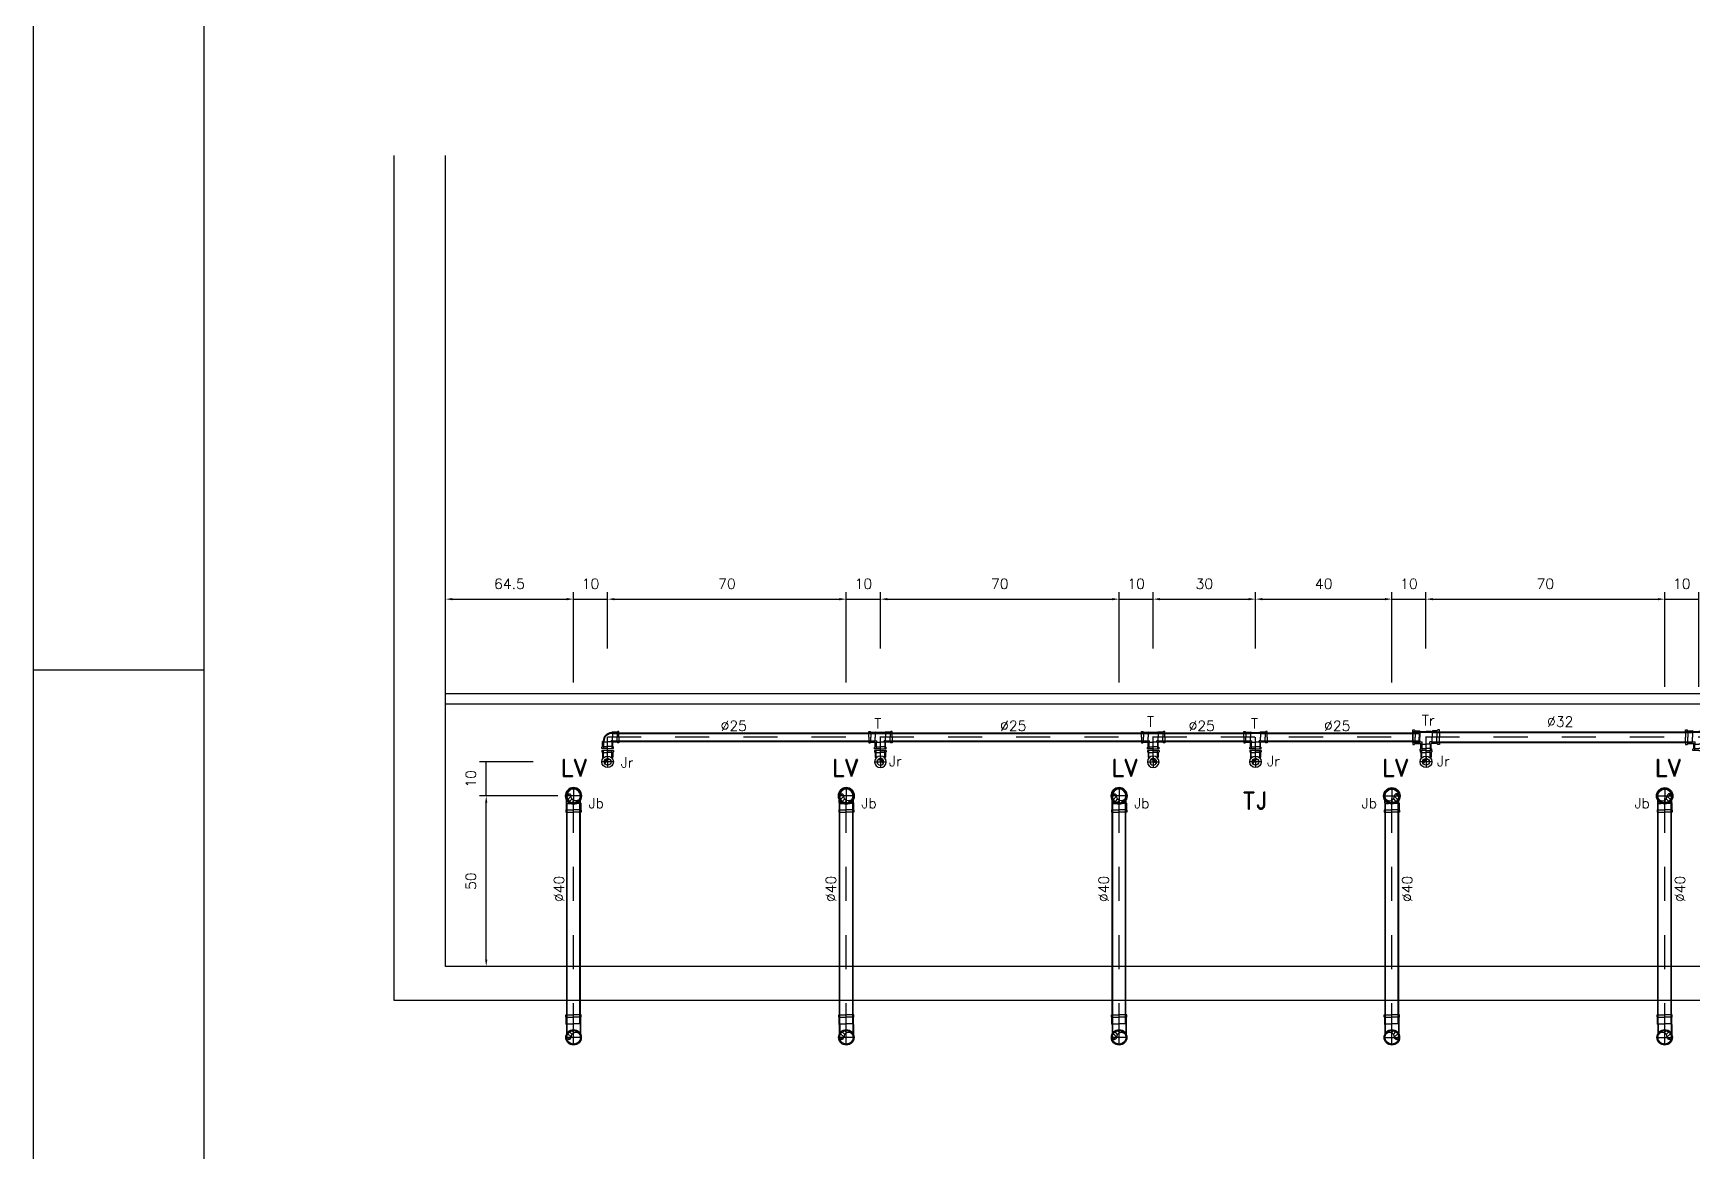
# Model space of a CAD drawing. Header units: millimetres. Extents: x -2485 to 3289, y -257 to 1952.
# Drawn here: x 0 to 4.867, y 19.767 to 23.047 of the extents above; entities that cross this region are included whole.
import ezdxf

# ---------------------------------------------------------------- set-up
doc = ezdxf.new("R2010")
doc.units = ezdxf.units.MM
doc.header["$LTSCALE"] = 0.3
doc.linetypes.add('CONTINUO', pattern=[0])
doc.linetypes.add('HID', pattern=[0.37, 0.07, -0.1, 0.03, -0.1, 0.07])
for name, color, linetype in [('AF', 4, 'Continuous'), ('detalhes esgoto', 1, 'HID'), ('PAREDE', 7, 'CONTINUO'), ('TEX', 11, 'Continuous'), ('TUB', 1, 'Continuous'), ('VISTAS', 1, 'Continuous')]:
    doc.layers.add(name, color=color, linetype=linetype)
doc.styles.add('ROMAND', font='romand')
doc.styles.add('ROMANS', font='romans.shx', dxfattribs={"height": 0.03})
doc.dimstyles.new('20', dxfattribs={"dimtxt": 0.03, "dimasz": 0.02, "dimexe": 0.02, "dimexo": 0.02, "dimgap": 0.03, "dimtad": 1, "dimdec": 3, "dimlfac": 100, "dimdsep": 46, "dimtxsty": 'ROMANS', "dimcen": 0.02, "dimclrd": 11, "dimclre": 11, "dimclrt": 3, "dimadec": 0, "dimazin": 0, "dimtfac": 3.333333, "dimtdec": 3, "dimtix": 1, "dimtmove": 2, "dimatfit": 3, "dimfxl": 0, "dimtolj": 1, "dimarcsym": 0})

# ---------------------------------------------------------------- blocks, each defined once
blk = doc.blocks.new('j90e40cb-t')
at = {"layer": 'TUB', "color": 1, "linetype": 'Continuous'}
for p, q in [((-0.0227, 0), (0.0227, 0)), ((0, -0.0227), (0, 0.0227))]:
    blk.add_line(p, q, dxfattribs=at)
at = {"layer": 'TUB', "color": 7}
for p, q in [((-0.0057, 0.0111), (0.003, 0.0198)), ((0.0011, 0.0074), (0.0107, 0.0169)), ((0.0088, 0.0044), (0.0162, 0.0118)), ((0.0133, -0.0017), (0.0195, 0.0045)), ((0.0133, -0.0123), (0.0188, -0.0068))]:
    blk.add_line(p, q, dxfattribs=at)
at = {"layer": 'TUB', "color": 4}
for p, q in [((0.02, 0.0206), (0.0127, 0.0206)), ((0.02, 0.0194), (0.0145, 0.0194)), ((0.02, 0.0206), (0.0208, 0.0212)), ((0.022, 0.0194), (0.02, 0.0194)), ((0.0208, 0.0212), (0.041, 0.0212)), ((0.022, 0.02), (0.022, 0.0194)), ((0.022, 0.02), (0.048, 0.02)), ((0.041, 0.0212), (0.0418, 0.0224)), ((0.0418, 0.0224), (0.048, 0.0224)), ((0.02, -0.0206), (0.0127, -0.0206)), ((0.02, -0.0194), (0.0145, -0.0194)), ((0.022, -0.0194), (0.02, -0.0194)), ((0.02, -0.0206), (0.0208, -0.0212)), ((0.0208, -0.0212), (0.041, -0.0212)), ((0.022, -0.02), (0.022, -0.0194)), ((0.022, -0.02), (0.048, -0.02)), ((0.041, -0.0212), (0.0418, -0.0224)), ((0.0418, -0.0224), (0.048, -0.0224))]:
    blk.add_line(p, q, dxfattribs=at)
at = {"layer": 'TUB', "color": 3}
for p, q in [((0.022, 0.0194), (0.022, 0.0101)), ((0.041, 0.02), (0.041, 0)), ((0.041, -0.02), (0.041, 0)), ((0.048, 0.0224), (0.048, 0)), ((0.048, -0.0224), (0.048, 0)), ((0.022, -0.0194), (0.022, -0.0101))]:
    blk.add_line(p, q, dxfattribs=at)
at = {"layer": 'TUB', "color": 4}
for radius in [0.0242, 0.0227, 0.02]:
    blk.add_circle((0, 0), radius, dxfattribs=at)
for centre, radius, start, end in [((0, 0.0137), 0.0063, 90, 270), ((0, -0.0069), 0.0143, 311.815, 90.1096)]:
    blk.add_arc(centre, radius, start, end, dxfattribs=at)
blk = doc.blocks.new('jr25-20')
at = {"layer": 'AF', "color": 1}
for p, q in [((0.017, 0), (-0.017, 0)), ((0, -0.017), (0, 0.017))]:
    blk.add_line(p, q, dxfattribs=at)
at = {"layer": 'AF', "color": 7}
for p, q in [((-0.0028, 0.0057), (0, 0.0085)), ((0, 0.0085), (0.0014, 0.0099)), ((0.0006, 0.0039), (0.0051, 0.0085)), ((0.0042, 0.0025), (0.0078, 0.0061)), ((0.0064, -0.0004), (0.0072, 0.0004)), ((0.0072, 0.0004), (0.0094, 0.0026)), ((0.0066, -0.0053), (0.0098, -0.0021))]:
    blk.add_line(p, q, dxfattribs=at)
at = {"layer": 'AF', "color": 3}
for p, q in [((0.0114, 0.0133), (0.0132, 0.015)), ((0.0142, 0.0108), (0.0131, 0.0108)), ((0.0277, 0.015), (0.0132, 0.015)), ((0.0142, 0.0125), (0.0142, 0.0108)), ((0.0142, 0.0125), (0.0332, 0.0125)), ((0.0277, 0.015), (0.0297, 0.017)), ((0.0277, 0.0125), (0.0277, 0)), ((0.0277, -0.0125), (0.0277, 0)), ((0.0332, 0.017), (0.0297, 0.017)), ((0.0332, 0.0125), (0.0332, 0.017)), ((0.0332, 0), (0.0332, 0.0125)), ((0.0332, 0), (0.0332, -0.0125)), ((0.0114, -0.0133), (0.0106, -0.0133)), ((0.0114, -0.0133), (0.0132, -0.015)), ((0.0142, -0.0108), (0.0131, -0.0108)), ((0.0277, -0.015), (0.0132, -0.015)), ((0.0142, -0.0125), (0.0142, -0.0108)), ((0.0142, -0.0125), (0.0332, -0.0125)), ((0.0277, -0.015), (0.0297, -0.017)), ((0.0332, -0.017), (0.0297, -0.017)), ((0.0332, -0.0125), (0.0332, -0.017))]:
    blk.add_line(p, q, dxfattribs=at)
for radius in [0.017, 0.01]:
    blk.add_circle((0, 0), radius, dxfattribs=at)
at = {"layer": 'AF', "color": 7}
for centre, radius, start, end in [((0, 0.007), 0.00302, 90, 270), ((-0.0001, -0.0031), 0.00709, 294.0244, 88.8623)]:
    blk.add_arc(centre, radius, start, end, dxfattribs=at)
blk = doc.blocks.new('j90a25')
at = {"layer": 'AF', "color": 3}
for p, q in [((0.0114, 0.0133), (0.0132, 0.015)), ((0.0142, 0.0108), (0.0125, 0.0108)), ((0.0277, 0.015), (0.0132, 0.015)), ((0.0142, 0.0125), (0.0332, 0.0125)), ((0.0142, 0.0125), (0.0142, 0.0108)), ((0.0142, 0.0108), (0.0142, 0)), ((0.0142, -0.0108), (0.0142, 0)), ((0.0277, 0.015), (0.0297, 0.017)), ((0.0277, 0.0125), (0.0277, 0)), ((0.0277, -0.0125), (0.0277, 0)), ((0.0332, 0.017), (0.0297, 0.017)), ((0.0332, 0.0125), (0.0332, 0.017)), ((0.0332, 0), (0.0332, 0.0125)), ((0.0332, 0), (0.0332, -0.0125)), ((-0.015, -0.0277), (-0.017, -0.0297)), ((-0.017, -0.0332), (-0.017, -0.0297)), ((-0.0125, -0.0332), (-0.017, -0.0332)), ((-0.0133, -0.0114), (-0.015, -0.0132)), ((-0.015, -0.0277), (-0.015, -0.0132)), ((-0.0125, -0.0142), (-0.0125, -0.0332)), ((-0.0125, -0.0142), (-0.0108, -0.0142)), ((-0.0125, -0.0277), (0, -0.0277)), ((0, -0.0332), (-0.0125, -0.0332)), ((-0.0108, -0.0142), (-0.0108, -0.0125)), ((-0.0108, -0.0142), (0, -0.0142)), ((0.0108, -0.0142), (0, -0.0142)), ((0.0125, -0.0277), (0, -0.0277)), ((0, -0.0332), (0.0125, -0.0332)), ((0.0142, -0.0108), (0.0108, -0.0108)), ((0.0108, -0.0142), (0.0108, -0.0108)), ((0.0125, -0.0142), (0.0108, -0.0142)), ((0.0125, -0.0142), (0.0125, -0.0332)), ((0.0125, -0.0332), (0.017, -0.0332)), ((0.0142, -0.0125), (0.0142, -0.0108)), ((0.0142, -0.0125), (0.0332, -0.0125)), ((0.0277, -0.015), (0.015, -0.015)), ((0.015, -0.0277), (0.015, -0.015)), ((0.015, -0.0277), (0.017, -0.0297)), ((0.017, -0.0332), (0.017, -0.0297)), ((0.0277, -0.015), (0.0297, -0.017)), ((0.0332, -0.017), (0.0297, -0.017)), ((0.0332, -0.0125), (0.0332, -0.017))]:
    blk.add_line(p, q, dxfattribs=at)
at = {"layer": 'AF', "color": 3, "const_width": 0.0005}
blk.add_lwpolyline([(0.0332, 0.017), (0.0332, 0.017), (0.0332, 0.017), (0.0332, 0.017)], dxfattribs=at)
blk.add_lwpolyline([(0.0332, 0.017), (0.0332, 0.017), (0.0332, 0.017), (0.0332, 0.017)], dxfattribs=at)
at = {"layer": 'AF', "color": 3}
for radius, start, end in [(0.0258, 92.3359, 177.6641), (0.0233, 90, 180)]:
    blk.add_arc((0.0125, -0.0125), radius, start, end, dxfattribs=at)
blk = doc.blocks.new('t25')
at = {"layer": 'AF', "color": 3}
for p, q in [((-0.0125, 0.034), (-0.017, 0.034)), ((-0.017, 0.034), (-0.017, 0.0305)), ((-0.015, 0.0285), (-0.017, 0.0305)), ((-0.015, 0.0285), (-0.015, 0.014)), ((-0.0133, 0.0122), (-0.015, 0.014)), ((-0.0133, -0.0122), (-0.0133, 0.0122)), ((-0.0125, 0.015), (-0.0125, 0.034)), ((0, 0.034), (-0.0125, 0.034)), ((-0.0125, 0.0285), (0, 0.0285)), ((-0.0125, 0.015), (0, 0.015)), ((-0.0125, 0.015), (-0.0108, 0.015)), ((-0.0108, 0.015), (-0.0108, -0.015)), ((0, 0.034), (0.0125, 0.034)), ((0.0125, 0.0285), (0, 0.0285)), ((0.0125, 0.015), (0, 0.015)), ((0.0108, 0.015), (0.0108, 0.0108)), ((0.015, 0.0108), (0.0108, 0.0108)), ((0.0125, 0.034), (0.017, 0.034)), ((0.0125, 0.015), (0.0125, 0.034)), ((0.015, 0.0285), (0.017, 0.0305)), ((0.015, 0.0285), (0.015, 0.015)), ((0.0285, 0.015), (0.015, 0.015)), ((0.015, 0.0125), (0.034, 0.0125)), ((0.015, 0.0125), (0.015, 0)), ((0.017, 0.034), (0.017, 0.0305)), ((0.0285, 0.015), (0.0305, 0.017)), ((0.0285, 0.0125), (0.0285, 0)), ((0.034, 0.017), (0.0305, 0.017)), ((0.034, 0.0125), (0.034, 0.017)), ((0.034, 0), (0.034, 0.0125)), ((-0.015, -0.0285), (-0.017, -0.0305)), ((-0.017, -0.034), (-0.017, -0.0305)), ((-0.0125, -0.034), (-0.017, -0.034)), ((-0.0133, -0.0122), (-0.015, -0.014)), ((-0.015, -0.0285), (-0.015, -0.014)), ((-0.0125, -0.015), (-0.0108, -0.015)), ((-0.0125, -0.015), (0, -0.015)), ((-0.0125, -0.015), (-0.0125, -0.034)), ((-0.0125, -0.0285), (0, -0.0285)), ((0, -0.034), (-0.0125, -0.034)), ((0.0125, -0.015), (0, -0.015)), ((0.0125, -0.0285), (0, -0.0285)), ((0, -0.034), (0.0125, -0.034)), ((0.0108, -0.015), (0.0108, -0.0108)), ((0.015, -0.0108), (0.0108, -0.0108)), ((0.0125, -0.015), (0.0125, -0.034)), ((0.0125, -0.034), (0.017, -0.034)), ((0.015, -0.0125), (0.015, 0)), ((0.015, -0.0125), (0.034, -0.0125)), ((0.0285, -0.015), (0.015, -0.015)), ((0.015, -0.0285), (0.015, -0.015)), ((0.015, -0.0285), (0.017, -0.0305)), ((0.017, -0.034), (0.017, -0.0305)), ((0.0285, -0.0125), (0.0285, 0)), ((0.0285, -0.015), (0.0305, -0.017)), ((0.034, -0.017), (0.0305, -0.017)), ((0.034, 0), (0.034, -0.0125)), ((0.034, -0.0125), (0.034, -0.017))]:
    blk.add_line(p, q, dxfattribs=at)
blk = doc.blocks.new('25')
at = {"layer": 'TEX', "color": 9, "style": 'ROMANS'}
blk.add_text('%%c25', height=0.03, dxfattribs=at).set_placement((0, 0))
blk = doc.blocks.new('*D157')
at = {"layer": 'TEX', "color": 11, "lineweight": -2}
for p, q in [((1.209, 21.1306), (1.209, 21.4075)), ((1.229, 21.3875), (1.5646, 21.3875)), ((1.5846, 21.1431), (1.5846, 21.4075))]:
    blk.add_line(p, q, dxfattribs=at)
at = {"layer": 'TEX', "color": 11}
for points in [[(1.229, 21.3908), (1.229, 21.3842), (1.209, 21.3875)], [(1.5646, 21.3908), (1.5646, 21.3842), (1.5846, 21.3875)]]:
    blk.add_solid(points, dxfattribs=at)
at = {"layer": 'TEX', "color": 3, "insert": (1.3968, 21.4325), "char_height": 0.03, "attachment_point": 5, "style": 'ROMANS'}
blk.add_mtext('\\A1;64.5', dxfattribs=at)
blk = doc.blocks.new('*D158')
at = {"layer": 'TEX', "color": 11, "lineweight": -2}
for p, q in [((1.5846, 21.1431), (1.5846, 21.4075)), ((1.5846, 21.3875), (1.6846, 21.3875)), ((1.6846, 21.2431), (1.6846, 21.4075))]:
    blk.add_line(p, q, dxfattribs=at)
at = {"layer": 'TEX', "color": 3, "insert": (1.6346, 21.4325), "char_height": 0.03, "attachment_point": 5, "style": 'ROMANS'}
blk.add_mtext('\\A1;10', dxfattribs=at)
blk = doc.blocks.new('*D159')
at = {"layer": 'TEX', "color": 11, "lineweight": -2}
for p, q in [((1.6846, 21.2431), (1.6846, 21.4075)), ((1.7046, 21.3875), (2.3646, 21.3875)), ((2.3846, 21.1431), (2.3846, 21.4075))]:
    blk.add_line(p, q, dxfattribs=at)
at = {"layer": 'TEX', "color": 11}
for points in [[(1.7046, 21.3908), (1.7046, 21.3842), (1.6846, 21.3875)], [(2.3646, 21.3908), (2.3646, 21.3842), (2.3846, 21.3875)]]:
    blk.add_solid(points, dxfattribs=at)
at = {"layer": 'TEX', "color": 3, "insert": (2.0346, 21.4325), "char_height": 0.03, "attachment_point": 5, "style": 'ROMANS'}
blk.add_mtext('\\A1;70', dxfattribs=at)
blk = doc.blocks.new('*D160')
at = {"layer": 'TEX', "color": 11, "lineweight": -2}
for p, q in [((2.3846, 21.1431), (2.3846, 21.4075)), ((2.3846, 21.3875), (2.4846, 21.3875)), ((2.4846, 21.2431), (2.4846, 21.4075))]:
    blk.add_line(p, q, dxfattribs=at)
at = {"layer": 'TEX', "color": 3, "insert": (2.4346, 21.4325), "char_height": 0.03, "attachment_point": 5, "style": 'ROMANS'}
blk.add_mtext('\\A1;10', dxfattribs=at)
blk = doc.blocks.new('*D161')
at = {"layer": 'TEX', "color": 11, "lineweight": -2}
for p, q in [((2.4846, 21.2431), (2.4846, 21.4075)), ((2.5046, 21.3875), (3.1646, 21.3875)), ((3.1846, 21.1431), (3.1846, 21.4075))]:
    blk.add_line(p, q, dxfattribs=at)
at = {"layer": 'TEX', "color": 11}
for points in [[(2.5046, 21.3908), (2.5046, 21.3842), (2.4846, 21.3875)], [(3.1646, 21.3908), (3.1646, 21.3842), (3.1846, 21.3875)]]:
    blk.add_solid(points, dxfattribs=at)
at = {"layer": 'TEX', "color": 3, "insert": (2.8346, 21.4325), "char_height": 0.03, "attachment_point": 5, "style": 'ROMANS'}
blk.add_mtext('\\A1;70', dxfattribs=at)
blk = doc.blocks.new('*D162')
at = {"layer": 'TEX', "color": 11, "lineweight": -2}
for p, q in [((3.1846, 21.1431), (3.1846, 21.4075)), ((3.1846, 21.3875), (3.2846, 21.3875)), ((3.2846, 21.2431), (3.2846, 21.4075))]:
    blk.add_line(p, q, dxfattribs=at)
at = {"layer": 'TEX', "color": 3, "insert": (3.2346, 21.4325), "char_height": 0.03, "attachment_point": 5, "style": 'ROMANS'}
blk.add_mtext('\\A1;10', dxfattribs=at)
blk = doc.blocks.new('*D163')
at = {"layer": 'TEX', "color": 11, "lineweight": -2}
for p, q in [((3.2846, 21.2431), (3.2846, 21.4075)), ((3.3046, 21.3875), (3.5646, 21.3875)), ((3.5846, 21.2431), (3.5846, 21.4075))]:
    blk.add_line(p, q, dxfattribs=at)
at = {"layer": 'TEX', "color": 11}
for points in [[(3.3046, 21.3908), (3.3046, 21.3842), (3.2846, 21.3875)], [(3.5646, 21.3908), (3.5646, 21.3842), (3.5846, 21.3875)]]:
    blk.add_solid(points, dxfattribs=at)
at = {"layer": 'TEX', "color": 3, "insert": (3.4346, 21.4325), "char_height": 0.03, "attachment_point": 5, "style": 'ROMANS'}
blk.add_mtext('\\A1;30', dxfattribs=at)
blk = doc.blocks.new('*D164')
at = {"layer": 'TEX', "color": 11, "lineweight": -2}
for p, q in [((3.5846, 21.2431), (3.5846, 21.4075)), ((3.6046, 21.3875), (3.9646, 21.3875)), ((3.9846, 21.1431), (3.9846, 21.4075))]:
    blk.add_line(p, q, dxfattribs=at)
at = {"layer": 'TEX', "color": 11}
for points in [[(3.6046, 21.3908), (3.6046, 21.3842), (3.5846, 21.3875)], [(3.9646, 21.3908), (3.9646, 21.3842), (3.9846, 21.3875)]]:
    blk.add_solid(points, dxfattribs=at)
at = {"layer": 'TEX', "color": 3, "insert": (3.7846, 21.4325), "char_height": 0.03, "attachment_point": 5, "style": 'ROMANS'}
blk.add_mtext('\\A1;40', dxfattribs=at)
blk = doc.blocks.new('*D165')
at = {"layer": 'TEX', "color": 11, "lineweight": -2}
for p, q in [((3.9846, 21.1431), (3.9846, 21.4075)), ((3.9846, 21.3875), (4.0846, 21.3875)), ((4.0846, 21.2431), (4.0846, 21.4075))]:
    blk.add_line(p, q, dxfattribs=at)
at = {"layer": 'TEX', "color": 3, "insert": (4.0346, 21.4325), "char_height": 0.03, "attachment_point": 5, "style": 'ROMANS'}
blk.add_mtext('\\A1;10', dxfattribs=at)
blk = doc.blocks.new('*D166')
at = {"layer": 'TUB', "color": 11, "lineweight": -2}
for p, q in [((1.5389, 20.8106), (1.3086, 20.8106)), ((1.3286, 20.3306), (1.3286, 20.7906)), ((1.3596, 20.3106), (1.3086, 20.3106))]:
    blk.add_line(p, q, dxfattribs=at)
at = {"layer": 'TUB', "color": 11}
for points in [[(1.3253, 20.7906), (1.3319, 20.7906), (1.3286, 20.8106)], [(1.3253, 20.3306), (1.3319, 20.3306), (1.3286, 20.3106)]]:
    blk.add_solid(points, dxfattribs=at)
at = {"layer": 'TUB', "color": 3, "insert": (1.2836, 20.5606), "char_height": 0.03, "attachment_point": 5, "rotation": 90, "style": 'ROMANS'}
blk.add_mtext('\\A1;50', dxfattribs=at)
blk = doc.blocks.new('*D167')
at = {"layer": 'TUB', "color": 11, "lineweight": -2}
for p, q in [((1.4667, 20.9106), (1.3086, 20.9106)), ((1.3286, 20.8106), (1.3286, 20.9106)), ((1.5389, 20.8106), (1.3086, 20.8106))]:
    blk.add_line(p, q, dxfattribs=at)
at = {"layer": 'TUB', "color": 3, "insert": (1.2836, 20.8606), "char_height": 0.03, "attachment_point": 5, "rotation": 90, "style": 'ROMANS'}
blk.add_mtext('\\A1;10', dxfattribs=at)
blk = doc.blocks.new('t32x25')
at = {"layer": 'AF', "color": 3}
for p, q in [((-0.0215, 0.0391), (-0.0215, 0.0344)), ((-0.016, 0.0391), (-0.0215, 0.0391)), ((-0.019, 0.0319), (-0.0215, 0.0344)), ((-0.019, 0.0319), (-0.019, 0.019)), ((-0.0168, 0.0168), (-0.019, 0.019)), ((-0.0168, -0.0168), (-0.0168, 0.0168)), ((-0.0168, 0.0139), (-0.0168, 0)), ((-0.016, 0.0181), (-0.016, 0.0391)), ((-0.016, 0.0391), (0, 0.0391)), ((-0.016, 0.0319), (0, 0.0319)), ((-0.016, 0.0181), (-0.0139, 0.0181)), ((-0.0139, 0.0181), (-0.0139, -0.0181)), ((-0.0139, 0.0181), (0, 0.0181)), ((0.016, 0.0391), (0, 0.0391)), ((0.016, 0.0319), (0, 0.0319)), ((0.0139, 0.0181), (0, 0.0181)), ((0.0139, 0.0181), (0.0139, 0.0108)), ((0.016, 0.0181), (0.0139, 0.0181)), ((0.0201, 0.0108), (0.0139, 0.0108)), ((0.016, 0.0391), (0.0215, 0.0391)), ((0.016, 0.0181), (0.016, 0.0391)), ((0.019, 0.0319), (0.0215, 0.0344)), ((0.019, 0.0319), (0.019, 0.015)), ((0.0336, 0.015), (0.019, 0.015)), ((0.0201, 0.0125), (0.0201, 0)), ((0.0201, 0.0125), (0.0391, 0.0125)), ((0.0215, 0.0391), (0.0215, 0.0344)), ((0.0336, 0.015), (0.0356, 0.017)), ((0.0336, 0.0125), (0.0336, 0)), ((0.0391, 0.017), (0.0356, 0.017)), ((0.0391, 0.0125), (0.0391, 0.017)), ((0.0391, 0), (0.0391, 0.0125)), ((-0.019, -0.0319), (-0.0215, -0.0344)), ((-0.0215, -0.0391), (-0.0215, -0.0344)), ((-0.016, -0.0391), (-0.0215, -0.0391)), ((-0.0168, -0.0168), (-0.019, -0.019)), ((-0.019, -0.0319), (-0.019, -0.019)), ((-0.016, -0.0181), (-0.016, -0.0391)), ((-0.016, -0.0181), (-0.0139, -0.0181)), ((-0.016, -0.0319), (0, -0.0319)), ((-0.016, -0.0391), (0, -0.0391)), ((-0.0139, -0.0181), (0, -0.0181)), ((0.0139, -0.0181), (0, -0.0181)), ((0.016, -0.0319), (0, -0.0319)), ((0.016, -0.0391), (0, -0.0391)), ((0.0201, -0.0108), (0.0139, -0.0108)), ((0.0139, -0.0181), (0.0139, -0.0108)), ((0.016, -0.0181), (0.0139, -0.0181)), ((0.016, -0.0181), (0.016, -0.0391)), ((0.016, -0.0391), (0.0215, -0.0391)), ((0.0336, -0.015), (0.019, -0.015)), ((0.019, -0.0319), (0.019, -0.015)), ((0.019, -0.0319), (0.0215, -0.0344)), ((0.0201, -0.0125), (0.0201, 0)), ((0.0201, -0.0125), (0.0391, -0.0125)), ((0.0215, -0.0391), (0.0215, -0.0344)), ((0.0336, -0.0125), (0.0336, 0)), ((0.0336, -0.015), (0.0356, -0.017)), ((0.0391, -0.017), (0.0356, -0.017)), ((0.0391, 0), (0.0391, -0.0125)), ((0.0391, -0.0125), (0.0391, -0.017))]:
    blk.add_line(p, q, dxfattribs=at)
blk = doc.blocks.new('BR32X25')
at = {"layer": 'AF', "color": 3}
for p, q in [((0, 0.0108), (0, 0.016)), ((0.021, 0.016), (0, 0.016)), ((0, 0.0125), (0, 0)), ((0.0017, 0.0108), (0, 0.0108)), ((0, -0.0125), (0, 0)), ((0.0017, 0.0125), (0.0017, 0)), ((0.0017, 0.0125), (0.021, 0.0125)), ((0.0017, -0.0125), (0.0017, 0)), ((0.021, 0), (0.021, 0.016)), ((0.021, 0), (0.021, -0.016)), ((0, -0.0108), (0, -0.016)), ((0.0017, -0.0108), (0, -0.0108)), ((0.021, -0.016), (0, -0.016)), ((0.0017, -0.0125), (0.021, -0.0125))]:
    blk.add_line(p, q, dxfattribs=at)
blk = doc.blocks.new('32')
at = {"layer": 'TEX', "color": 9, "style": 'ROMANS'}
blk.add_text('%%c32', height=0.03, dxfattribs=at).set_placement((0, 0))
blk = doc.blocks.new('*D168')
at = {"layer": 'TEX', "color": 11, "lineweight": -2}
for p, q in [((4.0846, 21.2631), (4.0846, 21.4075)), ((4.1046, 21.3875), (4.7646, 21.3875)), ((4.7846, 21.1306), (4.7846, 21.4075))]:
    blk.add_line(p, q, dxfattribs=at)
at = {"layer": 'TEX', "color": 11}
for points in [[(4.1046, 21.3908), (4.1046, 21.3842), (4.0846, 21.3875)], [(4.7646, 21.3908), (4.7646, 21.3842), (4.7846, 21.3875)]]:
    blk.add_solid(points, dxfattribs=at)
at = {"layer": 'TEX', "color": 3, "insert": (4.4346, 21.4325), "char_height": 0.03, "attachment_point": 5, "style": 'ROMANS'}
blk.add_mtext('\\A1;70', dxfattribs=at)
blk = doc.blocks.new('*D169')
at = {"layer": 'TEX', "color": 11, "lineweight": -2}
for p, q in [((4.7846, 21.1306), (4.7846, 21.4075)), ((4.7846, 21.3875), (4.8846, 21.3875)), ((4.8846, 21.1306), (4.8846, 21.4075))]:
    blk.add_line(p, q, dxfattribs=at)
at = {"layer": 'TEX', "color": 3, "insert": (4.8346, 21.4325), "char_height": 0.03, "attachment_point": 5, "style": 'ROMANS'}
blk.add_mtext('\\A1;10', dxfattribs=at)

msp = doc.modelspace()

# ---------------------------------------------------------------- linework, layer by layer
at = {"color": 4, "linetype": 'Continuous'}
msp.add_line((0, 27.019655), (0, 15.339655), dxfattribs=at)
at = {"color": 12, "linetype": 'Continuous'}
msp.add_line((0.5, 26.819655), (0.5, 15.539655), dxfattribs=at)
at = {"color": 5, "linetype": 'Continuous'}
msp.add_line((0.5, 21.179655), (0, 21.179655), dxfattribs=at)
at = {"layer": 'AF', "color": 1, "linetype": 'HID'}
for p, q in [((1.684646, 20.910555), (1.684646, 20.982855)), ((2.484646, 20.910555), (2.484646, 20.982855)), ((3.284646, 20.910555), (3.284646, 20.982855)), ((3.584646, 20.910555), (3.584646, 20.982855)), ((4.084646, 20.910555), (4.084646, 20.982855))]:
    msp.add_line(p, q, dxfattribs=at)
at = {"layer": 'AF', "color": 3}
for p, q in [((1.698846, 20.995355), (2.469646, 20.995355)), ((1.698846, 20.993655), (2.469646, 20.993655)), ((2.499646, 20.995355), (3.269646, 20.995355)), ((2.499646, 20.993655), (3.269646, 20.993655)), ((3.299646, 20.995355), (3.569646, 20.995355)), ((3.299646, 20.993655), (3.569646, 20.993655)), ((3.599646, 20.995355), (4.064846, 20.995355)), ((3.599646, 20.993655), (4.064846, 20.993655)), ((4.102746, 20.998855), (4.866546, 20.998855)), ((4.102746, 20.996755), (4.866546, 20.996755)), ((1.698846, 20.972055), (2.469646, 20.972055)), ((1.698846, 20.970355), (2.469646, 20.970355)), ((2.499646, 20.972055), (3.269646, 20.972055)), ((2.499646, 20.970355), (3.269646, 20.970355)), ((3.299646, 20.972055), (3.569646, 20.972055)), ((3.299646, 20.970355), (3.569646, 20.970355)), ((3.599646, 20.972055), (4.064846, 20.972055)), ((3.599646, 20.970355), (4.064846, 20.970355)), ((4.102746, 20.968955), (4.866546, 20.968955)), ((4.102746, 20.966855), (4.866546, 20.966855))]:
    msp.add_line(p, q, dxfattribs=at)
at = {"layer": 'detalhes esgoto'}
msp.add_line((6.182831, 20.982855), (1.684646, 20.982855), dxfattribs=at)
at = {"layer": 'PAREDE'}
for p, q in [((1.05899, 20.210555), (1.05899, 22.688866)), ((1.20899, 20.310555), (1.20899, 22.688866)), ((1.20899, 21.110555), (5.984646, 21.110555)), ((1.20899, 21.080555), (5.984646, 21.080555)), ((7.83399, 20.310555), (1.20899, 20.310555)), ((7.98399, 20.210555), (1.05899, 20.210555))]:
    msp.add_line(p, q, dxfattribs=at)
at = {"layer": 'TUB', "color": 4}
for p, q in [((1.564646, 20.142593), (1.564646, 20.786329)), ((1.565846, 20.142593), (1.565846, 20.786329)), ((1.603446, 20.142593), (1.603446, 20.786329)), ((1.604646, 20.142593), (1.604646, 20.786329)), ((2.364646, 20.142593), (2.364646, 20.786329)), ((2.365846, 20.142593), (2.365846, 20.786329)), ((2.403446, 20.142593), (2.403446, 20.786329)), ((2.404646, 20.142593), (2.404646, 20.786329)), ((3.164646, 20.142593), (3.164646, 20.786329)), ((3.165846, 20.142593), (3.165846, 20.786329)), ((3.203446, 20.142593), (3.203446, 20.786329)), ((3.204646, 20.142593), (3.204646, 20.786329)), ((3.964646, 20.142593), (3.964646, 20.786329)), ((3.965846, 20.142593), (3.965846, 20.786329)), ((4.003446, 20.142593), (4.003446, 20.786329)), ((4.004646, 20.142593), (4.004646, 20.786329)), ((4.764646, 20.142593), (4.764646, 20.786329)), ((4.765846, 20.142593), (4.765846, 20.786329)), ((4.803446, 20.142593), (4.803446, 20.786329)), ((4.804646, 20.142593), (4.804646, 20.786329)), ((1.562246, 20.162397), (1.562246, 20.168593)), ((1.563446, 20.161593), (1.562246, 20.162397)), ((1.563446, 20.141393), (1.563446, 20.161593)), ((1.564646, 20.142593), (1.564646, 20.168593)), ((1.604646, 20.142593), (1.604646, 20.168593)), ((1.605846, 20.161593), (1.607046, 20.162397)), ((1.605846, 20.141393), (1.605846, 20.161593)), ((1.607046, 20.162397), (1.607046, 20.168593)), ((2.362246, 20.162397), (2.362246, 20.168593)), ((2.363446, 20.161593), (2.362246, 20.162397)), ((2.363446, 20.141393), (2.363446, 20.161593)), ((2.364646, 20.142593), (2.364646, 20.168593)), ((2.404646, 20.142593), (2.404646, 20.168593)), ((2.405846, 20.161593), (2.407046, 20.162397)), ((2.405846, 20.141393), (2.405846, 20.161593)), ((2.407046, 20.162397), (2.407046, 20.168593)), ((3.162246, 20.162397), (3.162246, 20.168593)), ((3.163446, 20.161593), (3.162246, 20.162397)), ((3.163446, 20.141393), (3.163446, 20.161593)), ((3.164646, 20.142593), (3.164646, 20.168593)), ((3.204646, 20.142593), (3.204646, 20.168593)), ((3.205846, 20.161593), (3.207046, 20.162397)), ((3.205846, 20.141393), (3.205846, 20.161593)), ((3.207046, 20.162397), (3.207046, 20.168593)), ((3.962246, 20.162397), (3.962246, 20.168593)), ((3.963446, 20.161593), (3.962246, 20.162397)), ((3.963446, 20.141393), (3.963446, 20.161593)), ((3.964646, 20.142593), (3.964646, 20.168593)), ((4.004646, 20.142593), (4.004646, 20.168593)), ((4.005846, 20.161593), (4.007046, 20.162397)), ((4.005846, 20.141393), (4.005846, 20.161593)), ((4.007046, 20.162397), (4.007046, 20.168593)), ((4.762246, 20.162397), (4.762246, 20.168593)), ((4.763446, 20.161593), (4.762246, 20.162397)), ((4.763446, 20.141393), (4.763446, 20.161593)), ((4.764646, 20.142593), (4.764646, 20.168593)), ((4.804646, 20.142593), (4.804646, 20.168593)), ((4.805846, 20.161593), (4.807046, 20.162397)), ((4.805846, 20.141393), (4.805846, 20.161593)), ((4.807046, 20.162397), (4.807046, 20.168593)), ((1.564046, 20.140593), (1.563446, 20.141393)), ((1.564046, 20.140593), (1.564046, 20.112129)), ((1.564646, 20.142593), (1.565246, 20.142593)), ((1.565246, 20.142593), (1.565246, 20.140593)), ((1.565246, 20.140593), (1.565246, 20.11438)), ((1.604646, 20.142593), (1.604046, 20.142593)), ((1.604046, 20.142593), (1.604046, 20.140593)), ((1.604046, 20.140593), (1.604046, 20.11438)), ((1.605246, 20.140593), (1.605846, 20.141393)), ((1.605246, 20.140593), (1.605246, 20.112129)), ((2.364046, 20.140593), (2.363446, 20.141393)), ((2.364046, 20.140593), (2.364046, 20.112129)), ((2.364646, 20.142593), (2.365246, 20.142593)), ((2.365246, 20.142593), (2.365246, 20.140593)), ((2.365246, 20.140593), (2.365246, 20.11438)), ((2.404646, 20.142593), (2.404046, 20.142593)), ((2.404046, 20.142593), (2.404046, 20.140593)), ((2.404046, 20.140593), (2.404046, 20.11438)), ((2.405246, 20.140593), (2.405846, 20.141393)), ((2.405246, 20.140593), (2.405246, 20.112129)), ((3.164046, 20.140593), (3.163446, 20.141393)), ((3.164046, 20.140593), (3.164046, 20.112129)), ((3.164646, 20.142593), (3.165246, 20.142593)), ((3.165246, 20.142593), (3.165246, 20.140593)), ((3.165246, 20.140593), (3.165246, 20.11438)), ((3.204646, 20.142593), (3.204046, 20.142593)), ((3.204046, 20.142593), (3.204046, 20.140593)), ((3.204046, 20.140593), (3.204046, 20.11438)), ((3.205246, 20.140593), (3.205846, 20.141393)), ((3.205246, 20.140593), (3.205246, 20.112129)), ((3.964046, 20.140593), (3.963446, 20.141393)), ((3.964046, 20.140593), (3.964046, 20.112129)), ((3.964646, 20.142593), (3.965246, 20.142593)), ((3.965246, 20.142593), (3.965246, 20.140593)), ((3.965246, 20.140593), (3.965246, 20.11438)), ((4.004046, 20.142593), (4.004046, 20.140593)), ((4.004646, 20.142593), (4.004046, 20.142593)), ((4.004046, 20.140593), (4.004046, 20.11438)), ((4.005246, 20.140593), (4.005846, 20.141393)), ((4.005246, 20.140593), (4.005246, 20.112129)), ((4.764046, 20.140593), (4.763446, 20.141393)), ((4.764046, 20.140593), (4.764046, 20.112129)), ((4.764646, 20.142593), (4.765246, 20.142593)), ((4.765246, 20.142593), (4.765246, 20.140593)), ((4.765246, 20.140593), (4.765246, 20.11438)), ((4.804046, 20.142593), (4.804046, 20.140593)), ((4.804646, 20.142593), (4.804046, 20.142593)), ((4.804046, 20.140593), (4.804046, 20.11438)), ((4.805246, 20.140593), (4.805846, 20.141393)), ((4.805246, 20.140593), (4.805246, 20.112129))]:
    msp.add_line(p, q, dxfattribs=at)
at = {"layer": 'TUB', "color": 1, "linetype": 'HID'}
for p, q in [((1.584646, 20.102593), (1.584646, 20.810555)), ((2.384646, 20.102593), (2.384646, 20.810555)), ((3.184646, 20.102593), (3.184646, 20.810555)), ((3.984646, 20.102593), (3.984646, 20.810555)), ((4.784646, 20.102593), (4.784646, 20.810555))]:
    msp.add_line(p, q, dxfattribs=at)
at = {"layer": 'TUB', "color": 3}
for p, q in [((1.562246, 20.168593), (1.584646, 20.168593)), ((1.564646, 20.161593), (1.584646, 20.161593)), ((1.607046, 20.168593), (1.584646, 20.168593)), ((1.604646, 20.161593), (1.584646, 20.161593)), ((2.362246, 20.168593), (2.384646, 20.168593)), ((2.364646, 20.161593), (2.384646, 20.161593)), ((2.407046, 20.168593), (2.384646, 20.168593)), ((2.404646, 20.161593), (2.384646, 20.161593)), ((3.162246, 20.168593), (3.184646, 20.168593)), ((3.164646, 20.161593), (3.184646, 20.161593)), ((3.207046, 20.168593), (3.184646, 20.168593)), ((3.204646, 20.161593), (3.184646, 20.161593)), ((3.962246, 20.168593), (3.984646, 20.168593)), ((3.964646, 20.161593), (3.984646, 20.161593)), ((4.007046, 20.168593), (3.984646, 20.168593)), ((4.004646, 20.161593), (3.984646, 20.161593)), ((4.762246, 20.168593), (4.784646, 20.168593)), ((4.764646, 20.161593), (4.784646, 20.161593)), ((4.807046, 20.168593), (4.784646, 20.168593)), ((4.804646, 20.161593), (4.784646, 20.161593)), ((1.565246, 20.142593), (1.584646, 20.142593)), ((1.604046, 20.142593), (1.584646, 20.142593)), ((2.365246, 20.142593), (2.384646, 20.142593)), ((2.404046, 20.142593), (2.384646, 20.142593)), ((3.165246, 20.142593), (3.184646, 20.142593)), ((3.204046, 20.142593), (3.184646, 20.142593)), ((3.965246, 20.142593), (3.984646, 20.142593)), ((4.004046, 20.142593), (3.984646, 20.142593)), ((4.765246, 20.142593), (4.784646, 20.142593)), ((4.804046, 20.142593), (4.784646, 20.142593))]:
    msp.add_line(p, q, dxfattribs=at)
at = {"layer": 'TUB', "color": 1, "linetype": 'Continuous'}
for p, q in [((1.607346, 20.102593), (1.561946, 20.102593)), ((1.584646, 20.079893), (1.584646, 20.125293)), ((2.407346, 20.102593), (2.361946, 20.102593)), ((2.384646, 20.079893), (2.384646, 20.125293)), ((3.207346, 20.102593), (3.161946, 20.102593)), ((3.184646, 20.079893), (3.184646, 20.125293)), ((3.961946, 20.102593), (4.007346, 20.102593)), ((3.984646, 20.079893), (3.984646, 20.125293)), ((4.761946, 20.102593), (4.807346, 20.102593)), ((4.784646, 20.079893), (4.784646, 20.125293))]:
    msp.add_line(p, q, dxfattribs=at)
at = {"layer": 'TUB', "color": 7}
for p, q in [((1.573554, 20.096863), (1.564866, 20.10555)), ((1.577284, 20.103739), (1.567742, 20.113281)), ((1.580241, 20.111388), (1.572871, 20.118759)), ((1.586304, 20.115932), (1.580154, 20.122082)), ((1.596992, 20.115851), (1.591438, 20.121404)), ((2.373554, 20.096863), (2.364866, 20.10555)), ((2.377284, 20.103739), (2.367742, 20.113281)), ((2.380241, 20.111388), (2.372871, 20.118759)), ((2.386304, 20.115932), (2.380154, 20.122082)), ((2.396992, 20.115851), (2.391438, 20.121404)), ((3.173554, 20.096863), (3.164866, 20.10555)), ((3.177284, 20.103739), (3.167742, 20.113281)), ((3.180241, 20.111388), (3.172871, 20.118759)), ((3.186304, 20.115932), (3.180154, 20.122082)), ((3.196992, 20.115851), (3.191438, 20.121404)), ((3.972301, 20.115851), (3.977855, 20.121404)), ((3.982989, 20.115932), (3.989139, 20.122082)), ((3.989052, 20.111388), (3.996422, 20.118759)), ((3.992009, 20.103739), (4.001551, 20.113281)), ((3.995739, 20.096863), (4.004427, 20.10555)), ((4.772301, 20.115851), (4.777855, 20.121404)), ((4.782989, 20.115932), (4.789139, 20.122082)), ((4.789052, 20.111388), (4.796422, 20.118759)), ((4.792009, 20.103739), (4.801551, 20.113281)), ((4.795739, 20.096863), (4.804427, 20.10555))]:
    msp.add_line(p, q, dxfattribs=at)
at = {"layer": 'TUB', "color": 4}
for centre, radius in [((1.584646, 20.102593), 0.0227), ((1.584646, 20.102593), 0.02), ((2.384646, 20.102593), 0.0227), ((2.384646, 20.102593), 0.02), ((3.184646, 20.102593), 0.0227), ((3.184646, 20.102593), 0.02), ((3.984646, 20.102593), 0.0227), ((3.984646, 20.102593), 0.02), ((4.784646, 20.102593), 0.0227), ((4.784646, 20.102593), 0.02)]:
    msp.add_circle(centre, radius, dxfattribs=at)
for centre, radius, start, end in [((1.570943, 20.102593), 0.006297, 180, 0), ((1.591547, 20.10262), 0.014307, 41.815027, 180.109574), ((2.370943, 20.102593), 0.006297, 180, 0), ((2.391547, 20.10262), 0.014307, 41.815027, 180.109574), ((3.170943, 20.102593), 0.006297, 180, 0), ((3.191547, 20.10262), 0.014307, 41.815027, 180.109574), ((3.977746, 20.10262), 0.014307, 359.890426, 138.184973), ((3.99835, 20.102593), 0.006297, 180, 0), ((4.777746, 20.10262), 0.014307, 359.890426, 138.184973), ((4.79835, 20.102593), 0.006297, 180, 0)]:
    msp.add_arc(centre, radius, start, end, dxfattribs=at)

# ---------------------------------------------------------------- block references
at = {"xscale": -1, "rotation": 90}
for p in [(1.584646, 20.810555), (2.384646, 20.810555), (3.184646, 20.810555)]:
    msp.add_blockref('j90e40cb-t', p, dxfattribs=at)
at = {"rotation": 270}
for p in [(3.984646, 20.810555), (4.784646, 20.810555)]:
    msp.add_blockref('j90e40cb-t', p, dxfattribs=at)
at = {"layer": 'TUB', "color": 3}
for p in [(2.015937, 21.000938), (2.835651, 21.000938), (3.388348, 21.000938), (3.785753, 21.000938)]:
    msp.add_blockref('25', p, dxfattribs=at)
at = {"layer": 'TUB'}
msp.add_blockref('j90a25', (1.684646, 20.982855), dxfattribs=at)
at = {"layer": 'TUB', "xscale": -1}
for name, p, rotation in [('t25', (2.484646, 20.982855), 90), ('t25', (3.284646, 20.982855), 90), ('jr25-20', (2.484646, 20.910555), 270), ('jr25-20', (3.284646, 20.910555), 270)]:
    msp.add_blockref(name, p, dxfattribs=dict(at, rotation=rotation))
at = {"layer": 'TUB'}
for name, p, rotation in [('t25', (3.584646, 20.982855), 270), ('jr25-20', (1.684646, 20.910555), 90), ('jr25-20', (3.584646, 20.910555), 90), ('jr25-20', (4.084646, 20.910555), 90)]:
    msp.add_blockref(name, p, dxfattribs=dict(at, rotation=rotation))
at = {"layer": 'VISTAS'}
msp.add_blockref('32', (4.439774, 21.013331), dxfattribs=at)
for name, p, rotation in [('t32x25', (4.084646, 20.982855), 270), ('BR32X25', (4.066546, 20.982855), 180), ('t32x25', (4.884646, 20.982855), 270)]:
    msp.add_blockref(name, p, dxfattribs=dict(at, rotation=rotation))

# ---------------------------------------------------------------- texts
at = {"layer": 'TEX', "color": 9}
for s, height, style, p in [('T', 0.03, 'ROMANS', (2.466685, 21.007847)), ('T', 0.03, 'ROMANS', (3.266685, 21.01323)), ('T', 0.03, 'ROMANS', (3.571121, 21.007847)), ('Tr', 0.03, 'ROMANS', (4.072428, 21.017086)), ('LV', 0.05, 'ROMAND', (1.54684, 20.867128)), ('Jr', 0.03, 'ROMANS', (1.722981, 20.893716)), ('LV', 0.05, 'ROMAND', (2.34206, 20.867128)), ('Jr', 0.03, 'ROMANS', (2.509807, 20.897716)), ('LV', 0.05, 'ROMAND', (3.161839, 20.867128)), ('Jr', 0.03, 'ROMANS', (3.618705, 20.897716)), ('LV', 0.05, 'ROMAND', (3.955291, 20.867128)), ('Jr', 0.03, 'ROMANS', (4.116896, 20.897716)), ('LV', 0.05, 'ROMAND', (4.755291, 20.867128)), ('Jb', 0.03, 'ROMANS', (1.628821, 20.774389)), ('Jb', 0.03, 'ROMANS', (2.428821, 20.774389)), ('Jb', 0.03, 'ROMANS', (3.228821, 20.774389)), ('TJ', 0.05, 'ROMAND', (3.547192, 20.772004)), ('Jb', 0.03, 'ROMANS', (3.89599, 20.774389)), ('Jb', 0.03, 'ROMANS', (4.69599, 20.774389))]:
    msp.add_text(s, height=height, dxfattribs=dict(at, style=style)).set_placement(p)
at = {"layer": 'TEX', "color": 9, "style": 'ROMANS'}
for p in [(1.556944, 20.499082), (2.354552, 20.499082), (3.154552, 20.499082), (4.044536, 20.499082), (4.844536, 20.499082)]:
    msp.add_text('%%c40', height=0.03, rotation=90, dxfattribs=at).set_placement(p)

# ---------------------------------------------------------------- dimensions: what is measured, and where the dimension line sits
at = {"layer": 'TEX'}
dim = msp.add_linear_dim(base=(1.584646, 21.387492), p1=(1.20899, 21.110555), p2=(1.584646, 21.123094), angle=180, text='64.5', dimstyle='20', dxfattribs=at)
dim.commit()
dim.dimension.update_dxf_attribs({"geometry": '*D157', "text_midpoint": (1.396818, 21.432492)})
for base, p1, p2, picture, middle in [((1.684646, 21.387492), (1.584646, 21.123094), (1.684646, 21.223094), '*D158', (1.634646, 21.432492)), ((2.384646, 21.387492), (1.684646, 21.223094), (2.384646, 21.123094), '*D159', (2.034646, 21.432492)), ((2.484646, 21.387492), (2.384646, 21.123094), (2.484646, 21.223094), '*D160', (2.434646, 21.432492)), ((3.184646, 21.387492), (2.484646, 21.223094), (3.184646, 21.123094), '*D161', (2.834646, 21.432492)), ((3.284646, 21.387492), (3.184646, 21.123094), (3.284646, 21.223094), '*D162', (3.234646, 21.432492)), ((3.584646, 21.387492), (3.284646, 21.223094), (3.584646, 21.223094), '*D163', (3.434646, 21.432492)), ((3.984646, 21.387492), (3.584646, 21.223094), (3.984646, 21.123094), '*D164', (3.784646, 21.432492)), ((4.084646, 21.387492), (3.984646, 21.123094), (4.084646, 21.223094), '*D165', (4.034646, 21.432492))]:
    dim = msp.add_linear_dim(base=base, p1=p1, p2=p2, angle=180, dimstyle='20', dxfattribs=at)
    dim.commit()
    dim.dimension.update_dxf_attribs({"geometry": picture, "text_midpoint": middle})
for base, p1, p2, picture, middle in [((4.784646, 21.387492), (4.084646, 21.243094), (4.784646, 21.110555), '*D168', (4.434646, 21.432492)), ((4.884646, 21.387492), (4.784646, 21.110555), (4.884646, 21.110555), '*D169', (4.834646, 21.432492))]:
    dim = msp.add_linear_dim(base=base, p1=p1, p2=p2, dimstyle='20', dxfattribs=at)
    dim.commit()
    dim.dimension.update_dxf_attribs({"geometry": picture, "text_midpoint": middle})
at = {"layer": 'TUB', "color": 3}
for base, p1, p2, picture, middle in [((1.32859, 20.910555), (1.558851, 20.810555), (1.486733, 20.910555), '*D167', (1.28359, 20.860555)), ((1.32859, 20.810555), (1.379624, 20.310555), (1.558851, 20.810555), '*D166', (1.28359, 20.560555))]:
    dim = msp.add_linear_dim(base=base, p1=p1, p2=p2, angle=90, dimstyle='20', dxfattribs=at)
    dim.commit()
    dim.dimension.update_dxf_attribs({"geometry": picture, "text_midpoint": middle})

doc.saveas('drawing.dxf')
